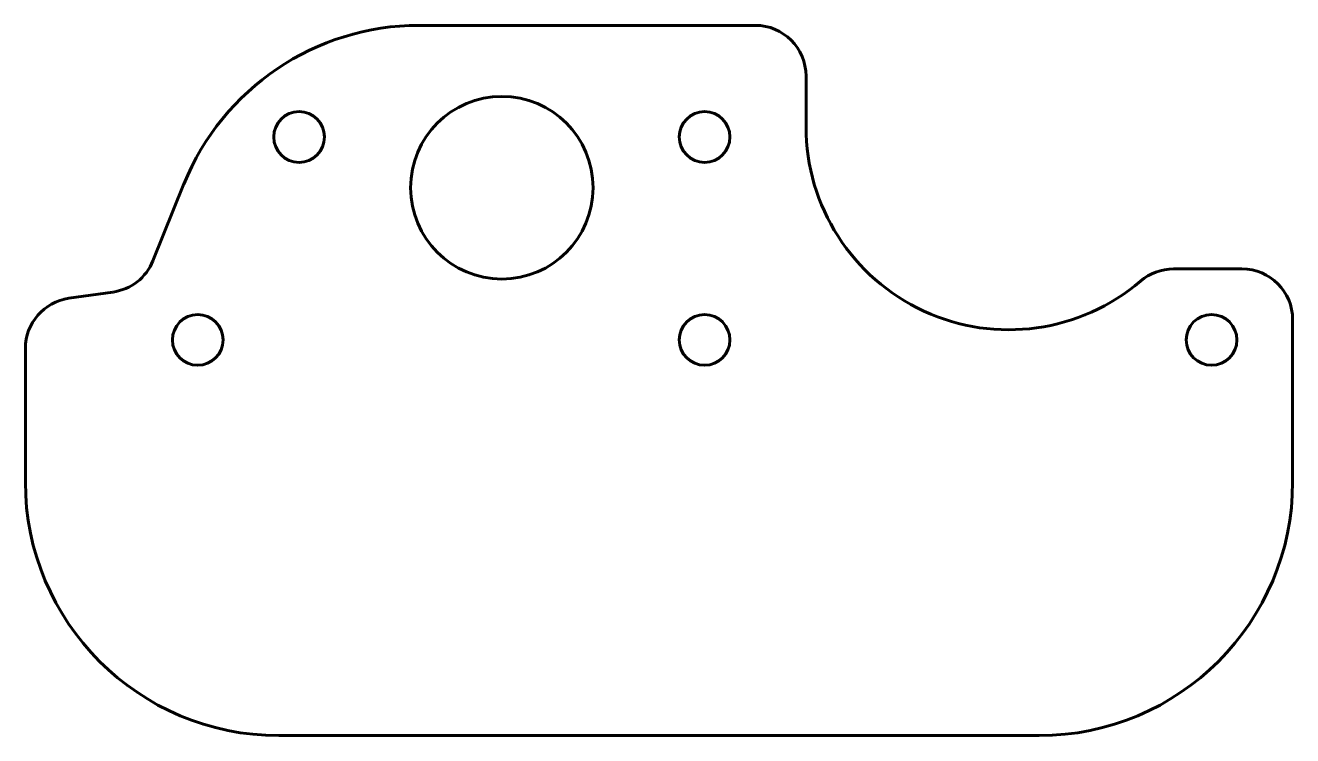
# Model space of a CAD drawing. Header units: millimetres. Extents: x 0 to 125, y 0 to 70.
import ezdxf

# ---------------------------------------------------------------- set-up
doc = ezdxf.new("R2010")
doc.units = ezdxf.units.MM
doc.linetypes.add('K5LT32768', pattern=[0])

msp = doc.modelspace()

# ---------------------------------------------------------------- linework, layer by layer
at = {"color": 5, "linetype": 'K5LT32768', "lineweight": 60, "true_color": 0x0000ff}
for p, q in [((72, 70), (38.82, 70)), ((77, 60), (77, 65)), ((12.58, 46.79), (15.64, 54.37)), ((113.25, 46), (120, 46)), ((8.64, 43.71), (4.3, 43.1)), ((125, 25), (125, 41)), ((0, 38.15), (0, 25)), ((25, 0), (100, 0))]:
    msp.add_line(p, q, dxfattribs=at)
for centre, radius in [((47, 54), 9), ((27, 59), 2.5), ((67, 59), 2.5), ((17, 39), 2.5), ((67, 39), 2.5), ((117, 39), 2.5)]:
    msp.add_circle(centre, radius, dxfattribs=at)
for centre, radius, start, end in [((38.82, 45), 25, 90, 158), ((72, 65), 5, 0, 90), ((97, 60), 20, 180, 310.5358), ((7.95, 48.67), 5, 278, 338), ((113.25, 41), 5, 90, 130.5358), ((120, 41), 5, 0, 90), ((5, 38.15), 5, 98, 180), ((25, 25), 25, 180, 270), ((100, 25), 25, 270, 0)]:
    msp.add_arc(centre, radius, start, end, dxfattribs=at)

doc.saveas('drawing.dxf')
